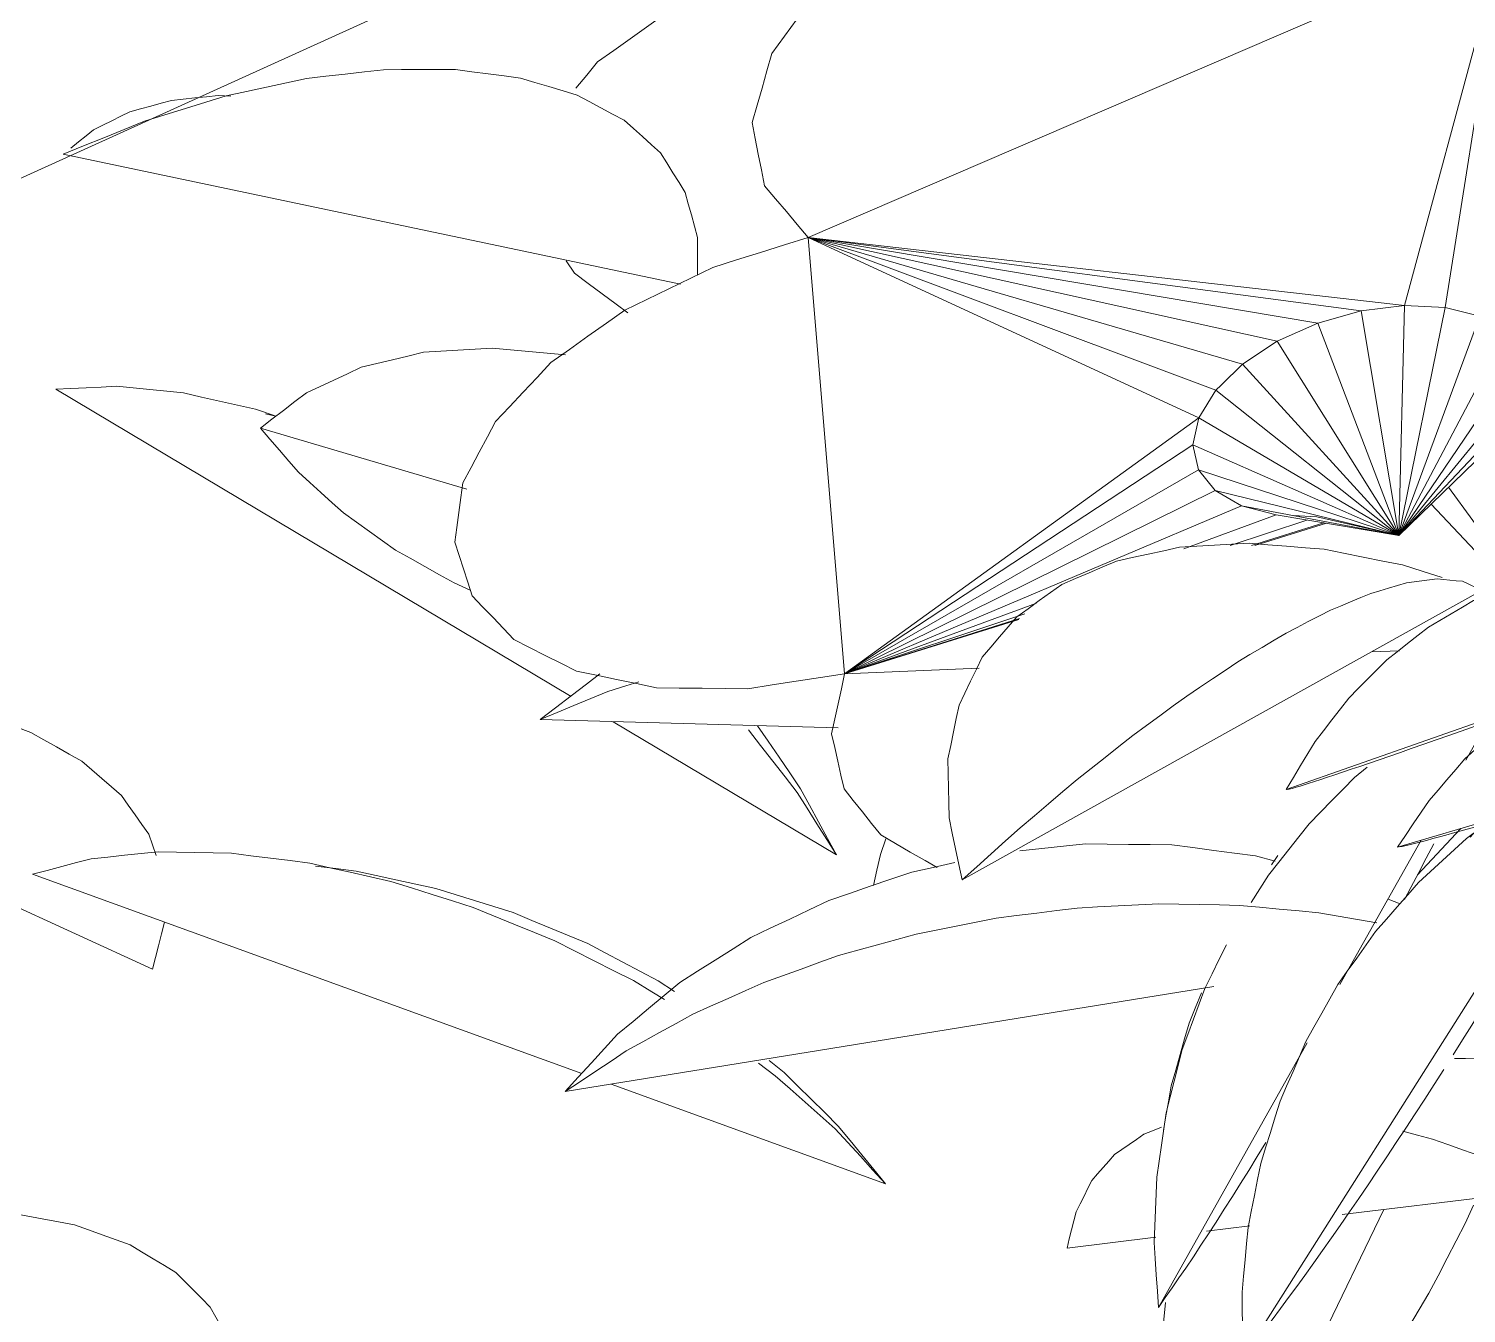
# Model space of a CAD drawing. Header units: metres. Extents: x 13.9 to 26.7, y -0.2 to 3.2.
# Drawn here: x 20.9849 to 21.0726, y 2.3069 to 2.3853 of the extents above; entities that cross this region are included whole.
import ezdxf

# ---------------------------------------------------------------- set-up
doc = ezdxf.new("R2010")
doc.units = ezdxf.units.M
doc.layers.add('Importações nas famílias', color=10, linetype='Continuous', lineweight=5)
doc.layers.add('Vegetação', color=7, linetype='Continuous', lineweight=5)

# ---------------------------------------------------------------- blocks, each defined once
blk = doc.blocks.new('Planta_pergolado_12200 - plantas pergolado_skp_Component_12-V1627-Corte 1')
at = {"layer": 'Importações nas famílias'}
blk.add_line((16.849693, 2.343122), (16.849369, 2.344062), dxfattribs=at)
at = {"layer": 'Importações nas famílias', "flags": 128}
blk.add_lwpolyline([(16.850129, 2.341232), (16.849916, 2.342154), (16.849693, 2.343122)], dxfattribs=at)
blk = doc.blocks.new('Planta_pergolado_12200 - plantas pergolado_skp_Component_16-V3770-Corte 1')
at = {"extrusion": (0, 0, -1), "zscale": -0.9999999999999998}
blk.add_blockref('Planta_pergolado_12200 - plantas pergolado_skp_Component_12-V1627-Corte 1', (-37.88655, -0.008219), dxfattribs=at)
blk = doc.blocks.new('Planta_pergolado_12200 - plantas pergolado_skp_-V3794-Corte 1')
blk.add_blockref('Planta_pergolado_12200 - plantas pergolado_skp_Component_16-V3770-Corte 1', (0, 0))
blk = doc.blocks.new('Planta_pergolado_12200 - plantas pergolado_skp_Component_12-V3836-Corte 1')
at = {"layer": 'Importações nas famílias'}
for p, q in [((21.087422, 2.347946), (21.095303, 2.350721)), ((21.06159, 2.338851), (21.077134, 2.344324)), ((21.075995, 2.343737), (21.075693, 2.34363))]:
    blk.add_line(p, q, dxfattribs=at)
at = {"layer": 'Importações nas famílias', "flags": 128}
for points in [[(21.075955, 2.351647), (21.076723, 2.351862), (21.077491, 2.352077), (21.078259, 2.352292), (21.079027, 2.352507)], [(21.079027, 2.352507), (21.079822, 2.352621), (21.080617, 2.352735), (21.081412, 2.352849), (21.082207, 2.352963)], [(21.082207, 2.352963), (21.083021, 2.352975), (21.083835, 2.352987), (21.084648, 2.352999), (21.085462, 2.35301)], [(21.085462, 2.35301), (21.086285, 2.35292), (21.087108, 2.35283), (21.087931, 2.35274), (21.088754, 2.352649)], [(21.088754, 2.352649), (21.089577, 2.352458), (21.0904, 2.352266), (21.091223, 2.352075), (21.092046, 2.351883)], [(21.073026, 2.350394), (21.073758, 2.350707), (21.07449, 2.35102), (21.075222, 2.351334), (21.075955, 2.351647)], [(21.092046, 2.351883), (21.09286, 2.351593), (21.093675, 2.351302), (21.094489, 2.351011), (21.095303, 2.350721)], [(21.095303, 2.350721), (21.094316, 2.350359), (21.093328, 2.349997), (21.092341, 2.349636), (21.091353, 2.349274)], [(21.070272, 2.348761), (21.070961, 2.349169), (21.071649, 2.349577), (21.072337, 2.349985), (21.073026, 2.350394)], [(21.091353, 2.349274), (21.090346, 2.348907), (21.089338, 2.348541), (21.08833, 2.348174)], [(21.067725, 2.346766), (21.068362, 2.347264), (21.068999, 2.347763), (21.069635, 2.348262), (21.070272, 2.348761)], [(21.065412, 2.344431), (21.06599, 2.345015), (21.066569, 2.345598), (21.067147, 2.346182), (21.067725, 2.346766)], [(21.06336, 2.341783), (21.063873, 2.342445), (21.064386, 2.343107), (21.064899, 2.343769), (21.065412, 2.344431)], [(21.075693, 2.34363), (21.074838, 2.343327), (21.073983, 2.343025), (21.073128, 2.342722), (21.072274, 2.34242)], [(21.072274, 2.34242), (21.07151, 2.342153), (21.070747, 2.341885), (21.069984, 2.341618), (21.069221, 2.341351)], [(21.06159, 2.338851), (21.062032, 2.339584), (21.062475, 2.340317), (21.062917, 2.34105), (21.06336, 2.341783)], [(21.069221, 2.341351), (21.068568, 2.341125), (21.067915, 2.3409), (21.067261, 2.340674), (21.066608, 2.340448)], [(21.066608, 2.340448), (21.06608, 2.340269), (21.065552, 2.34009), (21.065024, 2.339911), (21.064495, 2.339732)], [(21.064495, 2.339732), (21.064105, 2.339604), (21.063714, 2.339476), (21.063323, 2.339348), (21.062933, 2.33922)], [(21.061957, 2.338924), (21.061865, 2.338906), (21.061773, 2.338887), (21.061682, 2.338869)], [(21.062933, 2.33922), (21.062689, 2.339146), (21.062445, 2.339072), (21.062201, 2.338998), (21.061957, 2.338924)]]:
    blk.add_lwpolyline(points, dxfattribs=at)
blk = doc.blocks.new('Planta_pergolado_12200 - plantas pergolado_skp_Component_12-V1722-Corte 1')
at = {"layer": 'Importações nas famílias'}
for p, q in [((16.812375, 2.351042), (16.812723, 2.350299)), ((16.813991, 2.348862), (16.812672, 2.351208)), ((16.820783, 2.347816), (16.820018, 2.348448)), ((16.821685, 2.335177), (16.816731, 2.343988)), ((16.832749, 2.315496), (16.823681, 2.331626))]:
    blk.add_line(p, q, dxfattribs=at)
at = {"layer": 'Importações nas famílias', "flags": 128}
for points in [[(16.823562, 2.344978), (16.822867, 2.345687), (16.822173, 2.346397), (16.821478, 2.347106), (16.820783, 2.347816)], [(16.826029, 2.341863), (16.825413, 2.342642), (16.824796, 2.34342), (16.824179, 2.344199), (16.823562, 2.344978)], [(16.815955, 2.343771), (16.81641, 2.342891), (16.816864, 2.342011)], [(16.816864, 2.342011), (16.817356, 2.341093), (16.81774, 2.340376)], [(16.827093, 2.340184), (16.826561, 2.341023), (16.826029, 2.341863)], [(16.82992, 2.334943), (16.829479, 2.335834), (16.829038, 2.336724), (16.828597, 2.337615)], [(16.8313, 2.331215), (16.830955, 2.332147), (16.83061, 2.333079), (16.830265, 2.334011), (16.82992, 2.334943)], [(16.832282, 2.327363), (16.832036, 2.328326), (16.831791, 2.329289), (16.831545, 2.330252), (16.8313, 2.331215)], [(16.832854, 2.32343), (16.832711, 2.324414), (16.832568, 2.325397), (16.832425, 2.32638), (16.832282, 2.327363)], [(16.8262, 2.32555), (16.826721, 2.324694), (16.827242, 2.323839)], [(16.827242, 2.323839), (16.82774, 2.323051), (16.828238, 2.322264), (16.828735, 2.321477), (16.829233, 2.320689)], [(16.83301, 2.31946), (16.832971, 2.320452), (16.832932, 2.321445), (16.832893, 2.322438), (16.832854, 2.32343)], [(16.829233, 2.320689), (16.829696, 2.319989), (16.830158, 2.319288), (16.830621, 2.318587), (16.831083, 2.317887)], [(16.832749, 2.315496), (16.832815, 2.316487), (16.83288, 2.317478), (16.832945, 2.318469), (16.83301, 2.31946)], [(16.831083, 2.317887), (16.8315, 2.317289), (16.831916, 2.316691), (16.832333, 2.316094), (16.832749, 2.315496)]]:
    blk.add_lwpolyline(points, dxfattribs=at)
blk = doc.blocks.new('Planta_pergolado_12200 - plantas pergolado_skp_Component_16-V3839-Corte 1')
blk.add_blockref('Planta_pergolado_12200 - plantas pergolado_skp_Component_12-V3836-Corte 1', (0, 0))
at = {"extrusion": (0, 0, -1), "zscale": -0.9999999999999996}
blk.add_blockref('Planta_pergolado_12200 - plantas pergolado_skp_Component_12-V1722-Corte 1', (-37.88655, -0.008219), dxfattribs=at)
blk = doc.blocks.new('Planta_pergolado_12200 - plantas pergolado_skp_Component_12-V1780-Corte 1')
at = {"layer": 'Importações nas famílias'}
for p, q in [((16.889325, 2.389368), (16.890103, 2.389397)), ((16.861894, 2.377903), (16.899552, 2.385826))]:
    blk.add_line(p, q, dxfattribs=at)
at = {"layer": 'Importações nas famílias', "flags": 128}
for points in [[(16.871655, 2.390461), (16.87079, 2.390201), (16.869926, 2.389941), (16.869061, 2.389681), (16.868196, 2.389421)], [(16.875623, 2.390983), (16.874631, 2.390852), (16.873639, 2.390722), (16.872647, 2.390591), (16.871655, 2.390461)], [(16.880007, 2.390975), (16.878911, 2.390977), (16.877815, 2.390979), (16.876719, 2.390981), (16.875623, 2.390983)], [(16.884704, 2.390436), (16.88353, 2.390571), (16.882355, 2.390705), (16.881181, 2.39084), (16.880007, 2.390975)], [(16.889604, 2.38938), (16.888379, 2.389644), (16.887154, 2.389908), (16.885929, 2.390172), (16.884704, 2.390436)], [(16.868196, 2.389421), (16.867479, 2.389037), (16.866762, 2.388654), (16.866045, 2.38827), (16.865328, 2.387887)], [(16.894593, 2.387831), (16.893346, 2.388218), (16.892099, 2.388605), (16.890852, 2.388993), (16.889604, 2.38938)], [(16.890103, 2.389397), (16.890813, 2.389323), (16.891523, 2.38925), (16.892233, 2.389177), (16.892943, 2.389103)], [(16.892943, 2.389103), (16.893578, 2.388929), (16.894213, 2.388754), (16.894848, 2.388579), (16.895483, 2.388405)], [(16.895483, 2.388405), (16.896036, 2.38813), (16.896589, 2.387856), (16.897142, 2.387582), (16.897695, 2.387308)], [(16.865328, 2.387887), (16.864775, 2.387389), (16.864223, 2.386891), (16.86367, 2.386393), (16.863118, 2.385895)], [(16.899552, 2.385826), (16.898312, 2.386327), (16.897073, 2.386828), (16.895833, 2.38733), (16.894593, 2.387831)], [(16.897695, 2.387308), (16.898159, 2.386937), (16.898623, 2.386567), (16.899088, 2.386196)], [(16.863118, 2.385895), (16.862742, 2.385294), (16.862367, 2.384693), (16.861992, 2.384093), (16.861616, 2.383492)], [(16.861616, 2.383492), (16.861427, 2.382803), (16.861238, 2.382113), (16.861049, 2.381424), (16.86086, 2.380735)], [(16.86086, 2.380735), (16.860862, 2.379973), (16.860863, 2.379211), (16.860865, 2.378449)]]:
    blk.add_lwpolyline(points, dxfattribs=at)
blk = doc.blocks.new('Planta_pergolado_12200 - plantas pergolado_skp_Component_16-V3872-Corte 1')
at = {"extrusion": (0, 0, -1), "zscale": -0.9999999999999999}
blk.add_blockref('Planta_pergolado_12200 - plantas pergolado_skp_Component_12-V1780-Corte 1', (-37.88655, -0.008219), dxfattribs=at)
blk = doc.blocks.new('Planta_pergolado_12200 - plantas pergolado_skp_-V3877-Corte 1')
blk.add_blockref('Planta_pergolado_12200 - plantas pergolado_skp_Component_16-V3872-Corte 1', (0, 0))
blk = doc.blocks.new('Planta_pergolado_12200 - plantas pergolado_skp_-V3878-Corte 1')
for name in ['Planta_pergolado_12200 - plantas pergolado_skp_-V3877-Corte 1', 'Planta_pergolado_12200 - plantas pergolado_skp_Component_16-V3839-Corte 1']:
    blk.add_blockref(name, (0, 0))
blk = doc.blocks.new('Planta_pergolado_12200 - plantas pergolado_skp_Component_12-V1894-Corte 1')
at = {"layer": 'Importações nas famílias'}
for p, q in [((16.887516, 2.369117), (16.87494, 2.365394)), ((16.875713, 2.359674), (16.874736, 2.359241))]:
    blk.add_line(p, q, dxfattribs=at)
at = {"layer": 'Importações nas famílias', "flags": 128}
for points in [[(16.868916, 2.37358), (16.870033, 2.373683), (16.87115, 2.373786), (16.872267, 2.373889), (16.873384, 2.373992)], [(16.873384, 2.373992), (16.874431, 2.373929), (16.875478, 2.373865), (16.876525, 2.373802), (16.877571, 2.373738)], [(16.877571, 2.373738), (16.878524, 2.37351), (16.879476, 2.373281), (16.880428, 2.373053), (16.88138, 2.372824)], [(16.88138, 2.372824), (16.882216, 2.372436), (16.883051, 2.372048), (16.883886, 2.37166), (16.884721, 2.371272)], [(16.884721, 2.371272), (16.88542, 2.370733), (16.886119, 2.370194), (16.886818, 2.369656), (16.887516, 2.369117)], [(16.887516, 2.369117), (16.88694, 2.368445), (16.886363, 2.367773), (16.885786, 2.367102), (16.885209, 2.36643)], [(16.885209, 2.36643), (16.88452, 2.365808), (16.883831, 2.365186), (16.883141, 2.364564), (16.882452, 2.363942)], [(16.882452, 2.363942), (16.881658, 2.363377), (16.880863, 2.362812), (16.880069, 2.362247), (16.879275, 2.361682)], [(16.879275, 2.361682), (16.878384, 2.36118), (16.877494, 2.360678), (16.876603, 2.360176), (16.875713, 2.359674)]]:
    blk.add_lwpolyline(points, dxfattribs=at)
blk = doc.blocks.new('Planta_pergolado_12200 - plantas pergolado_skp_Component_12-V1896-Corte 1')
at = {"layer": 'Importações nas famílias'}
for p, q in [((16.814038, 2.320614), (16.813537, 2.32173)), ((16.82944, 2.29989), (16.819006, 2.321461))]:
    blk.add_line(p, q, dxfattribs=at)
at = {"layer": 'Importações nas famílias', "flags": 128}
for points in [[(16.816248, 2.316365), (16.815696, 2.317427), (16.815143, 2.318489), (16.814591, 2.319552), (16.814038, 2.320614)], [(16.818638, 2.312378), (16.81804, 2.313375), (16.817443, 2.314371), (16.816845, 2.315368), (16.816248, 2.316365)], [(16.832324, 2.315785), (16.832441, 2.314562), (16.832557, 2.31334)], [(16.832557, 2.31334), (16.832484, 2.31215), (16.83241, 2.31096), (16.832337, 2.30977), (16.832263, 2.308579)], [(16.821181, 2.308698), (16.820545, 2.309618), (16.819909, 2.310538), (16.819273, 2.311458), (16.818638, 2.312378)], [(16.823848, 2.305366), (16.823181, 2.306199), (16.822515, 2.307032), (16.821848, 2.307865), (16.821181, 2.308698)], [(16.832263, 2.308579), (16.832001, 2.30745), (16.831739, 2.30632), (16.831478, 2.305191), (16.831216, 2.304061)], [(16.826612, 2.302419), (16.825921, 2.303156), (16.82523, 2.303893), (16.824539, 2.30463), (16.823848, 2.305366)], [(16.831216, 2.304061), (16.830772, 2.303018), (16.830328, 2.301975), (16.829884, 2.300933), (16.82944, 2.29989)], [(16.82944, 2.29989), (16.828733, 2.300522), (16.828026, 2.301155), (16.827319, 2.301787), (16.826612, 2.302419)]]:
    blk.add_lwpolyline(points, dxfattribs=at)
blk = doc.blocks.new('Planta_pergolado_12200 - plantas pergolado_skp_Component_16-V3945-Corte 1')
at = {"extrusion": (0, 0, -1), "zscale": -0.9999999999999996}
for name in ['Planta_pergolado_12200 - plantas pergolado_skp_Component_12-V1894-Corte 1', 'Planta_pergolado_12200 - plantas pergolado_skp_Component_12-V1896-Corte 1']:
    blk.add_blockref(name, (-37.88655, -0.008219), dxfattribs=at)
blk = doc.blocks.new('Planta_pergolado_12200 - plantas pergolado_skp_-V3962-Corte 1')
blk.add_blockref('Planta_pergolado_12200 - plantas pergolado_skp_Component_16-V3945-Corte 1', (0, 0))
blk = doc.blocks.new('Planta_pergolado_12200 - plantas pergolado_skp_-V3963-Corte 1')
blk.add_blockref('Planta_pergolado_12200 - plantas pergolado_skp_-V3962-Corte 1', (0, 0))
blk = doc.blocks.new('Planta_pergolado_12200 - plantas pergolado_skp_-V4052-Corte 1')
for name in ['Planta_pergolado_12200 - plantas pergolado_skp_-V3963-Corte 1', 'Planta_pergolado_12200 - plantas pergolado_skp_-V3794-Corte 1', 'Planta_pergolado_12200 - plantas pergolado_skp_-V3878-Corte 1']:
    blk.add_blockref(name, (0, 0))
blk = doc.blocks.new('Planta_pergolado_12200 - plantas pergolado_skp_Component_12-V4137-Corte 1')
at = {"layer": 'Importações nas famílias'}
for p, q in [((21.073514, 2.33673), (21.072818, 2.33596)), ((21.069597, 2.333656), (21.072242, 2.336482)), ((21.060701, 2.334271), (21.061076, 2.334827))]:
    blk.add_line(p, q, dxfattribs=at)
at = {"layer": 'Importações nas famílias', "flags": 128}
for points in [[(21.055673, 2.324608), (21.056045, 2.325529), (21.056418, 2.326451)], [(21.054578, 2.320787), (21.054852, 2.321742), (21.055125, 2.322697), (21.055399, 2.323653), (21.055673, 2.324608)], [(21.0541, 2.318065), (21.054234, 2.318829), (21.054406, 2.319808), (21.054578, 2.320787)]]:
    blk.add_lwpolyline(points, dxfattribs=at)
blk = doc.blocks.new('Planta_pergolado_12200 - plantas pergolado_skp_Component_16-V4141-Corte 1')
blk.add_blockref('Planta_pergolado_12200 - plantas pergolado_skp_Component_12-V4137-Corte 1', (0, 0))
blk = doc.blocks.new('Planta_pergolado_12200 - plantas pergolado_skp_Component_12-V1641-Corte 1')
at = {"layer": 'Importações nas famílias'}
blk.add_line((16.844905, 2.422717), (16.826733, 2.423164), dxfattribs=at)
at = {"layer": 'Importações nas famílias', "flags": 128}
for points in [[(16.840873, 2.424639), (16.839794, 2.425045), (16.839004, 2.425342)], [(16.841408, 2.4257), (16.842189, 2.425034), (16.843094, 2.424262), (16.843999, 2.42349), (16.844905, 2.422717)], [(16.844905, 2.422717), (16.843897, 2.423198), (16.842889, 2.423678), (16.841881, 2.424159), (16.840873, 2.424639)]]:
    blk.add_lwpolyline(points, dxfattribs=at)
blk = doc.blocks.new('Planta_pergolado_12200 - plantas pergolado_skp_Component_17-V4181-Corte 1')
at = {"layer": 'Importações nas famílias'}
blk.add_line((21.017679, 2.371096), (21.018174, 2.370345), dxfattribs=at)
at = {"layer": 'Importações nas famílias', "flags": 128}
for points in [[(21.023579, 2.386056), (21.022583, 2.385349), (21.021586, 2.384642), (21.020589, 2.383935), (21.019592, 2.383227)], [(21.019592, 2.383227), (21.018926, 2.382425), (21.01826, 2.381623)], [(21.018174, 2.370345), (21.019024, 2.369718), (21.019874, 2.369091), (21.020724, 2.368464), (21.021443, 2.367934)]]:
    blk.add_lwpolyline(points, dxfattribs=at)
blk = doc.blocks.new('Planta_pergolado_12200 - plantas pergolado_skp_Component_16-V4182-Corte 1')
blk.add_blockref('Planta_pergolado_12200 - plantas pergolado_skp_Component_17-V4181-Corte 1', (0, 0))
at = {"extrusion": (0, 0, -1), "zscale": -0.9999999999999993, "rotation": 2.999999999999923}
blk.add_blockref('Planta_pergolado_12200 - plantas pergolado_skp_Component_12-V1641-Corte 1', (-37.71111, -0.957873), dxfattribs=at)
blk = doc.blocks.new('Planta_pergolado_12200 - plantas pergolado_skp_Component_12-V4190-Corte 1')
at = {"layer": 'Importações nas famílias'}
blk.add_line((20.992434, 2.327898), (20.980286, 2.333458), dxfattribs=at)
at = {"layer": 'Importações nas famílias', "flags": 128}
for points in [[(20.966852, 2.345754), (20.966147, 2.345831), (20.965441, 2.345908)], [(20.968346, 2.345368), (20.967599, 2.345561), (20.966852, 2.345754)], [(20.967357, 2.345314), (20.968609, 2.345289), (20.969861, 2.345265), (20.971113, 2.345241), (20.972365, 2.345216)], [(20.972365, 2.345216), (20.973536, 2.345081), (20.974708, 2.344946), (20.975879, 2.344811), (20.977051, 2.344676)], [(20.977051, 2.344676), (20.978115, 2.344434), (20.979179, 2.344192), (20.980243, 2.343949), (20.981306, 2.343707)], [(20.981306, 2.343707), (20.982238, 2.343363), (20.983169, 2.343019), (20.9841, 2.342675), (20.985031, 2.342331)], [(20.985031, 2.342331), (20.985807, 2.341894), (20.986584, 2.341456), (20.98736, 2.341018), (20.988137, 2.340581)], [(20.988137, 2.340581), (20.988741, 2.34006), (20.989344, 2.339539), (20.989948, 2.339018), (20.990552, 2.338497)], [(20.990552, 2.338497), (20.990969, 2.337905), (20.991385, 2.337313), (20.991802, 2.336721), (20.992219, 2.336129)], [(20.992219, 2.336129), (20.992439, 2.335479), (20.992659, 2.33483)], [(20.993171, 2.330766), (20.992987, 2.330049), (20.992803, 2.329332), (20.992618, 2.328615), (20.992434, 2.327898)]]:
    blk.add_lwpolyline(points, dxfattribs=at)
blk = doc.blocks.new('Planta_pergolado_12200 - plantas pergolado_skp_Component_12-V4191-Corte 1')
at = {"layer": 'Importações nas famílias'}
for p, q in [((21.017975, 2.344521), (20.986538, 2.363269)), ((20.998722, 2.362057), (20.999867, 2.361673)), ((20.999966, 2.361617), (20.999338, 2.361759)), ((21.034165, 2.334865), (21.020534, 2.342994))]:
    blk.add_line(p, q, dxfattribs=at)
at = {"layer": 'Importações nas famílias', "flags": 128}
for points in [[(20.986538, 2.363269), (20.987464, 2.363313), (20.988389, 2.363358), (20.989315, 2.363402), (20.990241, 2.363447)], [(20.990241, 2.363447), (20.991264, 2.363345), (20.992288, 2.363243), (20.993311, 2.363142), (20.994334, 2.36304)], [(20.994334, 2.36304), (20.995431, 2.362794), (20.996528, 2.362548), (20.997625, 2.362302), (20.998722, 2.362057)], [(21.028791, 2.342491), (21.029536, 2.341538), (21.030281, 2.340586), (21.031025, 2.339633), (21.03177, 2.33868)], [(21.031978, 2.338907), (21.031319, 2.339871), (21.030659, 2.340835), (21.029999, 2.3418), (21.029349, 2.342749)], [(21.03177, 2.33868), (21.032369, 2.337727), (21.032968, 2.336773), (21.033566, 2.335819), (21.034165, 2.334865)], [(21.034165, 2.334865), (21.033618, 2.335876), (21.033072, 2.336886), (21.032525, 2.337897), (21.031978, 2.338907)]]:
    blk.add_lwpolyline(points, dxfattribs=at)
blk = doc.blocks.new('Planta_pergolado_12200 - plantas pergolado_skp_Component_16-V4195-Corte 1')
for name in ['Planta_pergolado_12200 - plantas pergolado_skp_Component_12-V4191-Corte 1', 'Planta_pergolado_12200 - plantas pergolado_skp_Component_12-V4190-Corte 1']:
    blk.add_blockref(name, (0, 0))
blk = doc.blocks.new('Planta_pergolado_12200 - plantas pergolado_skp_-V4198-Corte 1')
for name in ['Planta_pergolado_12200 - plantas pergolado_skp_Component_16-V4182-Corte 1', 'Planta_pergolado_12200 - plantas pergolado_skp_Component_16-V4195-Corte 1']:
    blk.add_blockref(name, (0, 0))
blk = doc.blocks.new('Planta_pergolado_12200 - plantas pergolado_skp_-V4199-Corte 1')
for name in ['Planta_pergolado_12200 - plantas pergolado_skp_-V4198-Corte 1', 'Planta_pergolado_12200 - plantas pergolado_skp_Component_16-V4141-Corte 1']:
    blk.add_blockref(name, (0, 0))
blk = doc.blocks.new('Planta_pergolado_12200 - plantas pergolado_skp_Component_12-V4200-Corte 1')
at = {"layer": 'Importações nas famílias'}
blk.add_line((21.068384, 2.335347), (21.102673, 2.345437), dxfattribs=at)
at = {"layer": 'Importações nas famílias', "flags": 128}
for points in [[(21.083399, 2.347374), (21.084177, 2.347549), (21.084956, 2.347723), (21.085734, 2.347898), (21.086512, 2.348072)], [(21.086512, 2.348072), (21.087312, 2.348144), (21.088112, 2.348216), (21.088912, 2.348289), (21.089712, 2.348361)], [(21.089712, 2.348361), (21.090525, 2.34833), (21.091339, 2.3483), (21.092152, 2.348269), (21.092965, 2.348238)], [(21.092965, 2.348238), (21.093782, 2.348105), (21.094599, 2.347972), (21.095416, 2.347839), (21.096233, 2.347705)], [(21.080409, 2.346276), (21.081156, 2.346551), (21.081904, 2.346825), (21.082652, 2.3471), (21.083399, 2.347374)], [(21.096233, 2.347705), (21.097045, 2.347471), (21.097857, 2.347237), (21.098669, 2.347002), (21.099481, 2.346768)], [(21.099481, 2.346768), (21.100279, 2.346435), (21.101077, 2.346102), (21.101875, 2.34577), (21.102673, 2.345437)], [(21.077574, 2.344789), (21.078282, 2.345161), (21.078991, 2.345533), (21.0797, 2.345904), (21.080409, 2.346276)], [(21.102673, 2.345437), (21.101668, 2.345127), (21.100663, 2.344818), (21.099657, 2.344508), (21.098912, 2.344279)], [(21.074925, 2.34293), (21.075588, 2.343395), (21.07625, 2.34386), (21.076912, 2.344325), (21.077574, 2.344789)], [(21.098652, 2.344199), (21.097627, 2.343885), (21.096602, 2.343572), (21.095576, 2.343259), (21.094551, 2.342945)], [(21.072494, 2.34072), (21.073102, 2.341273), (21.07371, 2.341825), (21.074318, 2.342378), (21.074925, 2.34293)], [(21.090465, 2.341705), (21.089471, 2.341406), (21.088477, 2.341107), (21.087483, 2.340807), (21.08649, 2.340508)], [(21.070305, 2.338183), (21.070852, 2.338817), (21.071399, 2.339452), (21.071947, 2.340086), (21.072494, 2.34072)], [(21.08649, 2.340508), (21.085547, 2.340226), (21.084604, 2.339945), (21.083661, 2.339663), (21.082719, 2.339382)], [(21.082719, 2.339382), (21.081849, 2.339124), (21.080979, 2.338867), (21.08011, 2.33861), (21.07924, 2.338353)], [(21.068384, 2.335347), (21.068865, 2.336056), (21.069345, 2.336765), (21.069825, 2.337474), (21.070305, 2.338183)], [(21.07924, 2.338353), (21.078464, 2.338126), (21.077688, 2.337899), (21.076912, 2.337672), (21.076136, 2.337445)], [(21.07348, 2.33668), (21.072943, 2.336529), (21.072406, 2.336378), (21.071869, 2.336227), (21.071332, 2.336076)], [(21.076136, 2.337445), (21.075472, 2.337254), (21.074808, 2.337062), (21.074144, 2.336871), (21.07348, 2.33668)], [(21.071332, 2.336076), (21.070935, 2.335968), (21.070538, 2.335861), (21.070142, 2.335753), (21.069745, 2.335646)], [(21.068754, 2.335401), (21.068662, 2.335388), (21.068569, 2.335374), (21.068477, 2.335361)], [(21.069745, 2.335646), (21.069497, 2.335585), (21.06925, 2.335524), (21.069002, 2.335463), (21.068754, 2.335401)]]:
    blk.add_lwpolyline(points, dxfattribs=at)
blk = doc.blocks.new('Planta_pergolado_12200 - plantas pergolado_skp_Component_12-V1694-Corte 1')
at = {"layer": 'Importações nas famílias'}
for p, q in [((16.714235, 2.25982), (16.694157, 2.295532)), ((16.702268, 2.29214), (16.701503, 2.292773))]:
    blk.add_line(p, q, dxfattribs=at)
at = {"layer": 'Importações nas famílias', "flags": 128}
for points in [[(16.69386, 2.295366), (16.694209, 2.294624), (16.694558, 2.293881), (16.694906, 2.293139)], [(16.694906, 2.293139), (16.695313, 2.292318), (16.695719, 2.291497), (16.696126, 2.290676), (16.696532, 2.289855)], [(16.705048, 2.289302), (16.704353, 2.290012), (16.703658, 2.290721), (16.702963, 2.291431), (16.702268, 2.29214)], [(16.696532, 2.289855), (16.696986, 2.288975), (16.697441, 2.288095), (16.697895, 2.287215), (16.69835, 2.286335)], [(16.707515, 2.286187), (16.706898, 2.286966), (16.706281, 2.287745), (16.705664, 2.288523), (16.705048, 2.289302)], [(16.69835, 2.286335), (16.698841, 2.285417), (16.699333, 2.284498), (16.699825, 2.28358), (16.700317, 2.282661)], [(16.709642, 2.28283), (16.70911, 2.283669), (16.708578, 2.284508), (16.708046, 2.285348), (16.707515, 2.286187)], [(16.700317, 2.282661), (16.700834, 2.281726), (16.701352, 2.280791), (16.70187, 2.279855), (16.702387, 2.27892)], [(16.711405, 2.279267), (16.710964, 2.280158), (16.710523, 2.281048), (16.710082, 2.281939), (16.709642, 2.28283)], [(16.712785, 2.275539), (16.71244, 2.276471), (16.712095, 2.277403), (16.71175, 2.278335), (16.711405, 2.279267)], [(16.702919, 2.27799), (16.70345, 2.277059), (16.703981, 2.276129), (16.704512, 2.275199)], [(16.713767, 2.271688), (16.713521, 2.272651), (16.713276, 2.273614), (16.713031, 2.274576), (16.712785, 2.275539)], [(16.704512, 2.275199), (16.705045, 2.274295), (16.705577, 2.273392), (16.70611, 2.272488), (16.706643, 2.271585)], [(16.706643, 2.271585), (16.707164, 2.270729), (16.707685, 2.269874), (16.708206, 2.269018), (16.708727, 2.268163)], [(16.714339, 2.267755), (16.714196, 2.268738), (16.714053, 2.269721), (16.71391, 2.270704), (16.713767, 2.271688)], [(16.708727, 2.268163), (16.709225, 2.267376), (16.709723, 2.266588), (16.710221, 2.265801), (16.710718, 2.265014)], [(16.714496, 2.263784), (16.714457, 2.264777), (16.714417, 2.265769), (16.714378, 2.266762), (16.714339, 2.267755)], [(16.710718, 2.265014), (16.711181, 2.264313), (16.711644, 2.263612), (16.712106, 2.262912), (16.712569, 2.262211)], [(16.714235, 2.25982), (16.7143, 2.260811), (16.714365, 2.261802), (16.71443, 2.262793), (16.714496, 2.263784)], [(16.712569, 2.262211), (16.712985, 2.261613), (16.713402, 2.261015), (16.713818, 2.260418), (16.714235, 2.25982)]]:
    blk.add_lwpolyline(points, dxfattribs=at)
blk = doc.blocks.new('Planta_pergolado_12200 - plantas pergolado_skp_Component_16-V4203-Corte 1')
blk.add_blockref('Planta_pergolado_12200 - plantas pergolado_skp_Component_12-V4200-Corte 1', (0, 0))
at = {"extrusion": (0, 0, -1), "zscale": -0.9999999999999993, "rotation": 2.999999999999923}
blk.add_blockref('Planta_pergolado_12200 - plantas pergolado_skp_Component_12-V1694-Corte 1', (-37.632012, -0.827254), dxfattribs=at)
blk = doc.blocks.new('Planta_pergolado_12200 - plantas pergolado_skp_Component_12-V2350-Corte 1')
at = {"layer": 'Importações nas famílias'}
for p, q in [((16.821534, 2.321154), (16.808336, 2.322756)), ((16.829809, 2.320149), (16.827166, 2.32047)), ((16.838324, 2.319115), (16.83291, 2.319773))]:
    blk.add_line(p, q, dxfattribs=at)
at = {"layer": 'Importações nas famílias', "flags": 128}
for points in [[(16.810604, 2.330191), (16.81113, 2.33032), (16.811656, 2.33045), (16.812182, 2.33058), (16.812708, 2.33071)], [(16.812708, 2.33071), (16.813368, 2.330695), (16.814028, 2.33068), (16.814688, 2.330665)], [(16.809087, 2.329104), (16.809466, 2.329375), (16.809845, 2.329647), (16.810225, 2.329919), (16.810604, 2.330191)], [(16.808192, 2.327475), (16.808415, 2.327882), (16.808639, 2.328289), (16.808863, 2.328697), (16.809087, 2.329104)], [(16.80794, 2.325343), (16.808003, 2.325876), (16.808066, 2.326409), (16.808129, 2.326942), (16.808192, 2.327475)], [(16.817845, 2.326244), (16.816944, 2.326), (16.816043, 2.325756)], [(16.833645, 2.326052), (16.833106, 2.326272), (16.832568, 2.326491)], [(16.808336, 2.322756), (16.808237, 2.323403), (16.808138, 2.324049), (16.808039, 2.324696), (16.80794, 2.325343)], [(16.816043, 2.325756), (16.815097, 2.325424), (16.814151, 2.325091), (16.813205, 2.324759), (16.812259, 2.324426)], [(16.835423, 2.324816), (16.834978, 2.325125), (16.834534, 2.325434), (16.834089, 2.325743), (16.833645, 2.326052)], [(16.812259, 2.324426), (16.811278, 2.324009), (16.810298, 2.323591), (16.809317, 2.323174), (16.808336, 2.322756)], [(16.836805, 2.323235), (16.836459, 2.32363), (16.836114, 2.324025), (16.835768, 2.32442), (16.835423, 2.324816)], [(16.837776, 2.321328), (16.837533, 2.321805), (16.83729, 2.322281), (16.837048, 2.322758), (16.836805, 2.323235)], [(16.838324, 2.319115), (16.838187, 2.319668), (16.83805, 2.320222), (16.837913, 2.320775), (16.837776, 2.321328)]]:
    blk.add_lwpolyline(points, dxfattribs=at)
blk = doc.blocks.new('Planta_pergolado_12200 - plantas pergolado_skp_Component_12-V1754-Corte 1')
at = {"layer": 'Importações nas famílias'}
blk.add_line((16.818679, 2.414303), (16.787936, 2.433611), dxfattribs=at)
at = {"layer": 'Importações nas famílias', "flags": 128}
for points in [[(16.790408, 2.43425), (16.791643, 2.434569), (16.792879, 2.434889)], [(16.792879, 2.434889), (16.794083, 2.435066), (16.795288, 2.435243), (16.796492, 2.43542), (16.797697, 2.435598)], [(16.797697, 2.435598), (16.798842, 2.435628), (16.799986, 2.435659), (16.801131, 2.43569), (16.802276, 2.435721)], [(16.802276, 2.435721), (16.803335, 2.435605), (16.804393, 2.435488), (16.805452, 2.435372), (16.806511, 2.435256)], [(16.806511, 2.435256), (16.807458, 2.434995), (16.808405, 2.434734), (16.809353, 2.434474), (16.8103, 2.434213)], [(16.789165, 2.434086), (16.788858, 2.433967), (16.788551, 2.433848), (16.788243, 2.43373), (16.787936, 2.433611)], [(16.790716, 2.434151), (16.790328, 2.434135), (16.78994, 2.434118), (16.789553, 2.434102), (16.789165, 2.434086)], [(16.792571, 2.433806), (16.792107, 2.433892), (16.791643, 2.433978), (16.79118, 2.434065), (16.790716, 2.434151)], [(16.8103, 2.434213), (16.811114, 2.433814), (16.811928, 2.433415), (16.812742, 2.433017), (16.813556, 2.432618)], [(16.794711, 2.433054), (16.794176, 2.433242), (16.793641, 2.43343), (16.793106, 2.433618), (16.792571, 2.433806)], [(16.797111, 2.431905), (16.796511, 2.432193), (16.795911, 2.43248), (16.795311, 2.432767), (16.794711, 2.433054)], [(16.813556, 2.432618), (16.814217, 2.43209), (16.814879, 2.431562), (16.81554, 2.431034), (16.816202, 2.430507)], [(16.799745, 2.430371), (16.799086, 2.430755), (16.798428, 2.431138), (16.797769, 2.431522), (16.797111, 2.431905)], [(16.816202, 2.430507), (16.816695, 2.429862), (16.817188, 2.429218), (16.817682, 2.428574), (16.818175, 2.42793)], [(16.802583, 2.428468), (16.801873, 2.428944), (16.801164, 2.42942), (16.800454, 2.429895), (16.799745, 2.430371)], [(16.805594, 2.426219), (16.804841, 2.426781), (16.804089, 2.427344), (16.803336, 2.427906), (16.802583, 2.428468)], [(16.818175, 2.42793), (16.818489, 2.427184), (16.818803, 2.426438), (16.819117, 2.425693), (16.81943, 2.424947)], [(16.808745, 2.423648), (16.807957, 2.42429), (16.80717, 2.424933), (16.806382, 2.425576), (16.805594, 2.426219)], [(16.81943, 2.424947), (16.819557, 2.424117), (16.819684, 2.423288), (16.819811, 2.422458), (16.819938, 2.421629)], [(16.812, 2.420783), (16.811186, 2.421499), (16.810373, 2.422215), (16.809559, 2.422931), (16.808745, 2.423648)], [(16.819938, 2.421629), (16.819875, 2.420735), (16.819811, 2.419841), (16.819748, 2.418947), (16.819685, 2.418053)], [(16.815324, 2.417656), (16.814493, 2.418438), (16.813662, 2.41922), (16.812831, 2.420001), (16.812, 2.420783)], [(16.818679, 2.414303), (16.81784, 2.415141), (16.817001, 2.41598), (16.816162, 2.416818), (16.815324, 2.417656)], [(16.819685, 2.418053), (16.819434, 2.417115), (16.819182, 2.416178), (16.81893, 2.415241), (16.818679, 2.414303)]]:
    blk.add_lwpolyline(points, dxfattribs=at)
blk = doc.blocks.new('Planta_pergolado_12200 - plantas pergolado_skp_Component_12-V2351-Corte 1')
at = {"layer": 'Importações nas famílias'}
for p, q in [((16.825628, 2.342717), (16.826828, 2.343033)), ((16.818013, 2.340096), (16.818733, 2.340397)), ((16.868932, 2.328651), (16.829371, 2.335057))]:
    blk.add_line(p, q, dxfattribs=at)
at = {"layer": 'Importações nas famílias', "flags": 128}
for points in [[(16.826828, 2.343033), (16.828103, 2.3432), (16.829378, 2.343367), (16.830653, 2.343534), (16.831927, 2.343701)], [(16.831927, 2.343701), (16.833247, 2.343715), (16.834566, 2.343729), (16.835885, 2.343743), (16.837204, 2.343757)], [(16.837204, 2.343757), (16.838537, 2.343617), (16.83987, 2.343478), (16.841203, 2.343338)], [(16.845166, 2.34262), (16.846481, 2.342331), (16.847796, 2.342042)], [(16.847796, 2.342042), (16.849063, 2.341609), (16.850329, 2.341176), (16.851596, 2.340744), (16.852862, 2.340311)], [(16.852862, 2.340311), (16.85405, 2.339745), (16.855239, 2.33918), (16.856427, 2.338614), (16.857615, 2.338048)], [(16.822958, 2.339556), (16.821783, 2.339352), (16.820609, 2.339149), (16.819434, 2.338946)], [(16.8278, 2.340014), (16.826589, 2.339899), (16.825379, 2.339785), (16.824168, 2.33967), (16.822958, 2.339556)], [(16.832732, 2.340112), (16.831499, 2.340088), (16.830266, 2.340063), (16.829033, 2.340038), (16.8278, 2.340014)], [(16.8377, 2.33985), (16.836458, 2.339916), (16.835216, 2.339981), (16.833974, 2.340047), (16.832732, 2.340112)], [(16.842648, 2.339231), (16.841411, 2.339385), (16.840174, 2.33954), (16.838937, 2.339695), (16.8377, 2.33985)], [(16.847521, 2.33826), (16.846302, 2.338503), (16.845084, 2.338745), (16.843866, 2.338988), (16.842648, 2.339231)], [(16.852265, 2.336949), (16.851079, 2.337277), (16.849893, 2.337605), (16.848707, 2.337932), (16.847521, 2.33826)], [(16.857615, 2.338048), (16.858697, 2.337363), (16.859779, 2.336677), (16.860861, 2.335992), (16.861943, 2.335306)], [(16.856827, 2.335313), (16.855687, 2.335722), (16.854546, 2.336131), (16.853406, 2.33654), (16.852265, 2.336949)], [(16.861158, 2.33337), (16.860075, 2.333856), (16.858993, 2.334342), (16.85791, 2.334828), (16.856827, 2.335313)], [(16.861943, 2.335306), (16.862894, 2.334517), (16.863844, 2.333728), (16.864795, 2.332938), (16.865745, 2.332149)], [(16.865207, 2.331141), (16.864195, 2.331698), (16.863183, 2.332256), (16.86217, 2.332813), (16.861158, 2.33337)], [(16.865745, 2.332149), (16.866542, 2.331275), (16.867339, 2.3304), (16.868135, 2.329526), (16.868932, 2.328651)], [(16.868932, 2.328651), (16.868001, 2.329274), (16.86707, 2.329896), (16.866139, 2.330519), (16.865207, 2.331141)]]:
    blk.add_lwpolyline(points, dxfattribs=at)
blk = doc.blocks.new('Planta_pergolado_12200 - plantas pergolado_skp_Component_17-V4253-Corte 1')
at = {"layer": 'Importações nas famílias'}
for p, q in [((21.074858, 2.39078), (21.032439, 2.372519)), ((21.068817, 2.368374), (21.074858, 2.39078)), ((21.071281, 2.368261), (21.074858, 2.39078)), ((21.063521, 2.367306), (21.032439, 2.372519)), ((21.032439, 2.372519), (21.06105, 2.366198)), ((21.032439, 2.372519), (21.058925, 2.364799)), ((21.06617, 2.368048), (21.032439, 2.372519)), ((21.032439, 2.372519), (21.068817, 2.368374)), ((21.034661, 2.345919), (21.032439, 2.372519)), ((21.056262, 2.361524), (21.032439, 2.372519)), ((21.057292, 2.363205), (21.032439, 2.372519)), ((21.06617, 2.368048), (21.068817, 2.368374)), ((21.068459, 2.354351), (21.068817, 2.368374)), ((21.068459, 2.354351), (21.071281, 2.368261)), ((21.071281, 2.368261), (21.068817, 2.368374)), ((21.073395, 2.367716), (21.071281, 2.368261)), ((21.063521, 2.367306), (21.06617, 2.368048)), ((21.068459, 2.354351), (21.06617, 2.368048)), ((21.068459, 2.354351), (21.073395, 2.367716)), ((21.06105, 2.366198), (21.063521, 2.367306)), ((21.068459, 2.354351), (21.063521, 2.367306)), ((21.068459, 2.354351), (21.075014, 2.366778)), ((21.058925, 2.364799), (21.06105, 2.366198)), ((21.068459, 2.354351), (21.06105, 2.366198)), ((21.05762, 2.363525), (21.058925, 2.364799)), ((21.068459, 2.354351), (21.058925, 2.364799)), ((21.068459, 2.354351), (21.076027, 2.36551)), ((21.068459, 2.354351), (21.076367, 2.363997)), ((21.057292, 2.363205), (21.056262, 2.361524)), ((21.05762, 2.363525), (21.057292, 2.363205)), ((21.057292, 2.363205), (21.068459, 2.354351)), ((21.068459, 2.354351), (21.07601, 2.362345)), ((21.056262, 2.361524), (21.034661, 2.345919)), ((21.056262, 2.361524), (21.055904, 2.359871)), ((21.068459, 2.354351), (21.056262, 2.361524)), ((21.068459, 2.354351), (21.074979, 2.360664)), ((21.034717, 2.345955), (21.055904, 2.359871)), ((21.068459, 2.354351), (21.055904, 2.359871)), ((21.055904, 2.359871), (21.056244, 2.358359)), ((21.034717, 2.345951), (21.056244, 2.358359)), ((21.068459, 2.354351), (21.056244, 2.358359)), ((21.056244, 2.358359), (21.057258, 2.357091)), ((21.034661, 2.345919), (21.057258, 2.357091)), ((21.057258, 2.357091), (21.068459, 2.354351)), ((21.057258, 2.357091), (21.058228, 2.356528)), ((21.071501, 2.357288), (21.075743, 2.351461)), ((21.034661, 2.345919), (21.058876, 2.356152)), ((21.058228, 2.356528), (21.058876, 2.356152)), ((21.068459, 2.354351), (21.058876, 2.356152)), ((21.058876, 2.356152), (21.06099, 2.355608)), ((21.070439, 2.356263), (21.07515, 2.351253)), ((21.055356, 2.353535), (21.06099, 2.355608)), ((21.058173, 2.353738), (21.062853, 2.355294)), ((21.059467, 2.353731), (21.063882, 2.355121)), ((21.059681, 2.353731), (21.064046, 2.355094)), ((21.06099, 2.355608), (21.068459, 2.354351)), ((21.062026, 2.35556), (21.063454, 2.355495)), ((21.063454, 2.355495), (21.068459, 2.354351)), ((21.034661, 2.345919), (21.046366, 2.350226)), ((21.034661, 2.345919), (21.045653, 2.349574)), ((21.034661, 2.345919), (21.045329, 2.349278)), ((21.034661, 2.345919), (21.045281, 2.349235)), ((21.066798, 2.347254), (21.068507, 2.347325)), ((21.034661, 2.345919), (21.042864, 2.34626)), ((21.034661, 2.345919), (21.034717, 2.345936))]:
    blk.add_line(p, q, dxfattribs=at)
at = {"layer": 'Importações nas famílias', "flags": 128}
for points in [[(21.033312, 2.387958), (21.032541, 2.386904), (21.03177, 2.385851), (21.030999, 2.384797), (21.030228, 2.383744)], [(21.030228, 2.383744), (21.029924, 2.38269), (21.029621, 2.381637), (21.029317, 2.380584), (21.029014, 2.379531)], [(21.029014, 2.379531), (21.029203, 2.378568), (21.029393, 2.377605), (21.029582, 2.376643), (21.029772, 2.37568)], [(21.029772, 2.37568), (21.030439, 2.37489), (21.031105, 2.3741), (21.031772, 2.37331), (21.032439, 2.372519)], [(21.032439, 2.372519), (21.030982, 2.372065), (21.029525, 2.37161), (21.028068, 2.371155), (21.026611, 2.3707)], [(21.026611, 2.3707), (21.025273, 2.37005), (21.023934, 2.369399), (21.022595, 2.368749), (21.021257, 2.368098)], [(21.021257, 2.368098), (21.020127, 2.367297), (21.018998, 2.366495), (21.017869, 2.365693), (21.01674, 2.364892)], [(21.01674, 2.364892), (21.015897, 2.363993), (21.015054, 2.363095), (21.014211, 2.362196), (21.013369, 2.361298)], [(21.013369, 2.361298), (21.01287, 2.360364), (21.012371, 2.359431), (21.011872, 2.358497), (21.011373, 2.357563)], [(21.011373, 2.357563), (21.011251, 2.356657), (21.01113, 2.355752), (21.011009, 2.354846), (21.010888, 2.353941)], [(21.010888, 2.353941), (21.011153, 2.353125), (21.011418, 2.352309), (21.011683, 2.351494), (21.011948, 2.350678)], [(21.011948, 2.350678), (21.012581, 2.350008), (21.013214, 2.349338), (21.013847, 2.348668), (21.01448, 2.347998)], [(21.01448, 2.347998), (21.015438, 2.347519), (21.016396, 2.34704), (21.017353, 2.346561), (21.018311, 2.346082)], [(21.018311, 2.346082), (21.019529, 2.345827), (21.020746, 2.345572), (21.021964, 2.345317), (21.023181, 2.345061)], [(21.028758, 2.345006), (21.030234, 2.345234), (21.03171, 2.345462), (21.033185, 2.34569), (21.034661, 2.345919)], [(21.034661, 2.345919), (21.034463, 2.345002), (21.034265, 2.344086), (21.034067, 2.34317), (21.033868, 2.342254)], [(21.023181, 2.345061), (21.024576, 2.345048), (21.02597, 2.345034), (21.027364, 2.34502), (21.028758, 2.345006)], [(21.033868, 2.342254), (21.034057, 2.341415), (21.034245, 2.340577), (21.034433, 2.339739), (21.034622, 2.3389)], [(21.034622, 2.3389), (21.035184, 2.338197), (21.035746, 2.337494), (21.036308, 2.336791), (21.03687, 2.336087)], [(21.03687, 2.336087), (21.037768, 2.335567), (21.038665, 2.335047), (21.039563, 2.334527), (21.040301, 2.334099)]]:
    blk.add_lwpolyline(points, dxfattribs=at)
blk = doc.blocks.new('Planta_pergolado_12200 - plantas pergolado_skp_Component_16-V4254-Corte 1')
blk.add_blockref('Planta_pergolado_12200 - plantas pergolado_skp_Component_17-V4253-Corte 1', (0, 0))
at = {"extrusion": (0, 0, -1), "zscale": -0.9999999999999987, "rotation": 2.999999999999923}
blk.add_blockref('Planta_pergolado_12200 - plantas pergolado_skp_Component_12-V1754-Corte 1', (-37.71111, -0.957873), dxfattribs=at)
at = {"extrusion": (0, 0, -1)}
for name, zscale in [('Planta_pergolado_12200 - plantas pergolado_skp_Component_12-V2351-Corte 1', -0.9999999999999991), ('Planta_pergolado_12200 - plantas pergolado_skp_Component_12-V2350-Corte 1', -0.9999999999999994)]:
    blk.add_blockref(name, (-37.88655, -0.008219), dxfattribs=dict(at, zscale=zscale))
blk = doc.blocks.new('Planta_pergolado_12200 - plantas pergolado_skp_Component_12-V1792-Corte 1')
at = {"layer": 'Importações nas famílias'}
for p, q in [((16.865124, 2.560153), (16.865902, 2.560182)), ((16.836666, 2.548473), (16.875352, 2.556611))]:
    blk.add_line(p, q, dxfattribs=at)
at = {"layer": 'Importações nas famílias', "flags": 128}
for points in [[(16.847454, 2.561247), (16.84659, 2.560986), (16.845725, 2.560726), (16.84486, 2.560466), (16.843996, 2.560206)], [(16.851422, 2.561769), (16.85043, 2.561638), (16.849438, 2.561508), (16.848446, 2.561377), (16.847454, 2.561247)], [(16.855806, 2.56176), (16.85471, 2.561762), (16.853614, 2.561764), (16.852518, 2.561767), (16.851422, 2.561769)], [(16.860504, 2.561222), (16.859329, 2.561356), (16.858155, 2.561491), (16.856981, 2.561626), (16.855806, 2.56176)], [(16.865404, 2.560166), (16.864179, 2.56043), (16.862954, 2.560694), (16.861729, 2.560958), (16.860504, 2.561222)], [(16.843996, 2.560206), (16.843279, 2.559823), (16.842562, 2.559439), (16.841845, 2.559056), (16.841128, 2.558672)], [(16.870392, 2.558617), (16.869145, 2.559004), (16.867898, 2.559391), (16.866651, 2.559778), (16.865404, 2.560166)], [(16.865902, 2.560182), (16.866612, 2.560109), (16.867322, 2.560036), (16.868032, 2.559962), (16.868743, 2.559889)], [(16.868743, 2.559889), (16.869378, 2.559714), (16.870013, 2.55954), (16.870648, 2.559365), (16.871283, 2.55919)], [(16.841128, 2.558672), (16.840575, 2.558174), (16.840022, 2.557676), (16.83947, 2.557178), (16.838917, 2.556681)], [(16.875352, 2.556611), (16.874112, 2.557113), (16.872872, 2.557614), (16.871632, 2.558115), (16.870392, 2.558617)], [(16.871283, 2.55919), (16.871836, 2.558916), (16.872388, 2.558642), (16.872941, 2.558368), (16.873494, 2.558094)], [(16.873494, 2.558094), (16.873958, 2.557723), (16.874423, 2.557352), (16.874887, 2.556982)], [(16.838917, 2.556681), (16.838542, 2.55608), (16.838166, 2.555479), (16.837791, 2.554878), (16.837416, 2.554278)], [(16.837416, 2.554278), (16.837227, 2.553588), (16.837038, 2.552899), (16.836849, 2.55221), (16.83666, 2.55152)], [(16.83666, 2.55152), (16.836661, 2.550758), (16.836663, 2.549997), (16.836664, 2.549235), (16.836666, 2.548473)]]:
    blk.add_lwpolyline(points, dxfattribs=at)
blk = doc.blocks.new('Planta_pergolado_12200 - plantas pergolado_skp_Component_12-V4265-Corte 1')
at = {"layer": 'Importações nas famílias'}
for p, q in [((21.018624, 2.321537), (20.985117, 2.333693)), ((21.024287, 2.326537), (21.023285, 2.327195)), ((21.029398, 2.322165), (21.030431, 2.321406)), ((21.030968, 2.3216), (21.030049, 2.322341)), ((21.03716, 2.314813), (21.020419, 2.320886))]:
    blk.add_line(p, q, dxfattribs=at)
at = {"layer": 'Importações nas famílias', "flags": 128}
for points in [[(20.988701, 2.334635), (20.98972, 2.334742), (20.99074, 2.33485), (20.99176, 2.334958), (20.99278, 2.335066)], [(20.99278, 2.335066), (20.993899, 2.335043), (20.995019, 2.335021), (20.996138, 2.334998), (20.997258, 2.334976)], [(20.997258, 2.334976), (20.998451, 2.334823), (20.999644, 2.334671), (21.000837, 2.334519), (21.002031, 2.334367)], [(20.985117, 2.333693), (20.986013, 2.333928), (20.986909, 2.334164), (20.987805, 2.334399), (20.988701, 2.334635)], [(21.002031, 2.334367), (21.003269, 2.334088), (21.004508, 2.33381), (21.005747, 2.333532), (21.006986, 2.333253)], [(21.004861, 2.333879), (21.003623, 2.334033), (21.002386, 2.334188)], [(21.009725, 2.332826), (21.008509, 2.333089), (21.007293, 2.333352), (21.006077, 2.333615), (21.004861, 2.333879)], [(21.006986, 2.333253), (21.008241, 2.332855), (21.009496, 2.332458), (21.010752, 2.33206), (21.012007, 2.331662)], [(21.014452, 2.331349), (21.01327, 2.331718), (21.012089, 2.332087), (21.010907, 2.332457), (21.009725, 2.332826)], [(21.012007, 2.331662), (21.013249, 2.331154), (21.014492, 2.330645), (21.015734, 2.330137), (21.016976, 2.329629)], [(21.018989, 2.329465), (21.017855, 2.329936), (21.01672, 2.330407), (21.015586, 2.330878), (21.014452, 2.331349)], [(21.016976, 2.329629), (21.018177, 2.329022), (21.019377, 2.328416), (21.020577, 2.327809), (21.021778, 2.327203)], [(21.023285, 2.327195), (21.022211, 2.327762), (21.021137, 2.32833), (21.020063, 2.328897), (21.018989, 2.329465)], [(21.021778, 2.327203), (21.022908, 2.326512), (21.023675, 2.326043)], [(21.030431, 2.321406), (21.031343, 2.320598), (21.032256, 2.319789), (21.033168, 2.31898), (21.03408, 2.318172)], [(21.034269, 2.318338), (21.033444, 2.319153), (21.032618, 2.319969), (21.031793, 2.320784), (21.030968, 2.3216)], [(21.03716, 2.314813), (21.036437, 2.315694), (21.035715, 2.316575), (21.034992, 2.317456), (21.034269, 2.318338)], [(21.03408, 2.318172), (21.03485, 2.317332), (21.03562, 2.316492), (21.03639, 2.315652), (21.03716, 2.314813)]]:
    blk.add_lwpolyline(points, dxfattribs=at)
blk = doc.blocks.new('Planta_pergolado_12200 - plantas pergolado_skp_Component_16-V4267-Corte 1')
blk.add_blockref('Planta_pergolado_12200 - plantas pergolado_skp_Component_12-V4265-Corte 1', (0, 0))
at = {"extrusion": (0, 0, -1), "zscale": -0.9999999999999993, "rotation": 2.999999999999923}
blk.add_blockref('Planta_pergolado_12200 - plantas pergolado_skp_Component_12-V1792-Corte 1', (-37.678004, -1.127158), dxfattribs=at)
blk = doc.blocks.new('Planta_pergolado_12200 - plantas pergolado_skp_-V4276-Corte 1')
at = {"layer": 'Importações nas famílias'}
blk.add_line((20.967183, 2.368322), (21.045234, 2.403745), dxfattribs=at)
for name in ['Planta_pergolado_12200 - plantas pergolado_skp_Component_16-V4254-Corte 1', 'Planta_pergolado_12200 - plantas pergolado_skp_Component_16-V4267-Corte 1']:
    blk.add_blockref(name, (0, 0))
blk = doc.blocks.new('Planta_pergolado_12200 - plantas pergolado_skp_-V4277-Corte 1')
for name in ['Planta_pergolado_12200 - plantas pergolado_skp_-V4276-Corte 1', 'Planta_pergolado_12200 - plantas pergolado_skp_Component_16-V4203-Corte 1']:
    blk.add_blockref(name, (0, 0))
blk = doc.blocks.new('Planta_pergolado_12200 - plantas pergolado_skp_-V4406-Corte 1')
for name in ['Planta_pergolado_12200 - plantas pergolado_skp_-V4199-Corte 1', 'Planta_pergolado_12200 - plantas pergolado_skp_-V4277-Corte 1']:
    blk.add_blockref(name, (0, 0))
blk = doc.blocks.new('Planta_pergolado_12200 - Planta_pergolado_12200-3075656-Corte 1')
for name in ['Planta_pergolado_12200 - plantas pergolado_skp_-V4052-Corte 1', 'Planta_pergolado_12200 - plantas pergolado_skp_-V4406-Corte 1']:
    blk.add_blockref(name, (0, 0))

msp = doc.modelspace()

# ---------------------------------------------------------------- block references
at = {"layer": 'Vegetação', "color": 10}
msp.add_blockref('Planta_pergolado_12200 - Planta_pergolado_12200-3075656-Corte 1', (0, 0), dxfattribs=at)

doc.saveas('drawing.dxf')
